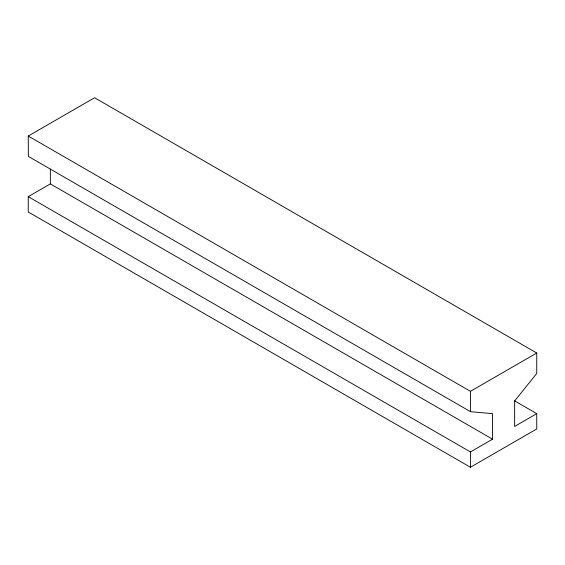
<?xml version="1.0" encoding="UTF-8"?>
<svg xmlns="http://www.w3.org/2000/svg" width="565" height="565" viewBox="0 0 565 565"><rect width="100%" height="100%" fill="white"/><g stroke="black" fill="none" stroke-linecap="round" stroke-linejoin="round"><path stroke-width="0.85" d="M28.25 136.031L94.574 97.738L536.75 353.026L536.75 373.451L514.644 400.952L514.644 426.413L536.75 413.651L536.75 428.969L470.426 467.262L28.25 211.974L28.25 196.655L50.356 183.893L492.532 439.182L492.532 413.651L470.525 411.687L28.356 156.399L28.25 136.031L470.426 391.319L470.525 411.687M470.426 391.319L536.75 353.026M28.25 196.655L470.426 451.943L492.532 439.182M514.602 400.86L536.75 413.651M470.426 451.943L470.426 467.262M50.356 169.105L50.356 183.893"/></g></svg>
